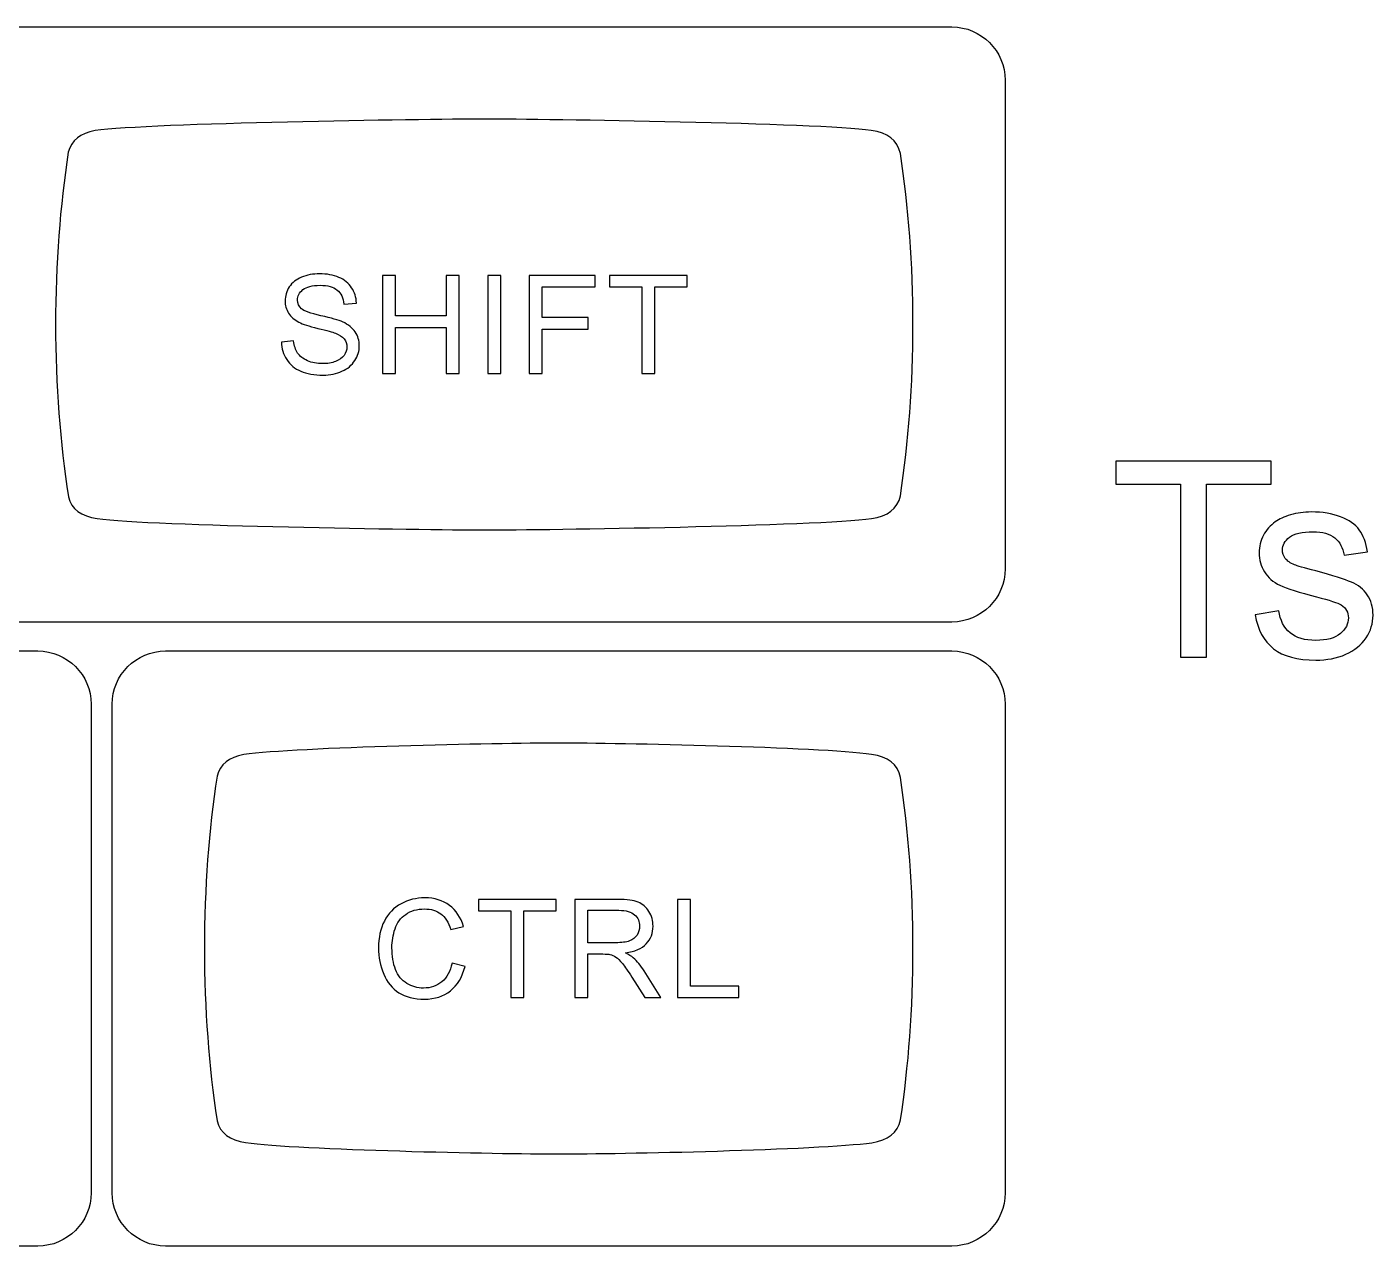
# Model space of a CAD drawing. Header units: millimetres. Extents: x -493 to 473, y -489 to 489.
# Drawn here: x -241.6 to -199.99, y 56.62 to 94.31 of the extents above; entities that cross this region are included whole.
import ezdxf

# ---------------------------------------------------------------- set-up
doc = ezdxf.new("R2010")
doc.units = ezdxf.units.MM
doc.header["$MEASUREMENT"] = 0
doc.layers.add('Layer 1', color=7, linetype='Continuous')

msp = doc.modelspace()

# ---------------------------------------------------------------- linework, layer by layer
at = {"layer": 'Layer 1', "color": 251}
for points, knots in [([(-241.9146, 75.9132), (-241.9146, 75.9132), (-213.0072, 75.9132), (-213.0072, 75.9132), (-213.0072, 75.9132), (-212.1017, 75.9132), (-211.3609, 76.654), (-211.3609, 77.5595), (-211.3609, 77.5595), (-211.3609, 77.5595), (-211.3609, 92.6669), (-211.3609, 92.6669), (-211.3609, 92.6669), (-211.3609, 93.5724), (-212.1017, 94.3132), (-213.0072, 94.3132), (-213.0072, 94.3132), (-213.0072, 94.3132), (-241.9146, 94.3132), (-241.9146, 94.3132), (-241.9146, 94.3132), (-242.8201, 94.3132), (-243.5609, 93.5724), (-243.5609, 92.6669), (-243.5609, 92.6669), (-243.5609, 92.6669), (-243.5609, 77.5595), (-243.5609, 77.5595), (-243.5609, 77.5595), (-243.5609, 76.654), (-242.8201, 75.9132), (-241.9146, 75.9132)], [0, 0, 0, 0, 0.1111111, 0.1111111, 0.1111111, 0.1111111, 0.2222222, 0.2222222, 0.2222222, 0.2222222, 0.3333333, 0.3333333, 0.3333333, 0.3333333, 0.4444444, 0.4444444, 0.4444444, 0.4444444, 0.5555556, 0.5555556, 0.5555556, 0.5555556, 0.6666667, 0.6666667, 0.6666667, 0.6666667, 0.7777778, 0.7777778, 0.7777778, 0.7777778, 1, 1, 1, 1]), ([(-227.4609, 91.4626), (-225.5886, 91.4622), (-217.1633, 91.3401), (-215.4982, 91.1145), (-215.4982, 91.1145), (-215.4982, 91.1145), (-215.4982, 91.1145), (-215.4982, 91.1145), (-215.4982, 91.1145), (-214.9924, 91.0416), (-214.6911, 90.809), (-214.6003, 90.4043), (-214.6003, 90.4043), (-214.349, 88.7514), (-214.2114, 86.9698), (-214.211, 85.1121), (-214.211, 85.1121), (-214.2106, 83.2544), (-214.3472, 81.4727), (-214.5978, 79.8198), (-214.5978, 79.8198), (-214.6882, 79.4156), (-214.9889, 79.1832), (-215.4937, 79.1103), (-215.4937, 79.1103), (-217.1591, 78.8854), (-225.596, 78.7624), (-227.4578, 78.7628), (-227.4578, 78.7628), (-229.3197, 78.7631), (-237.7608, 78.8864), (-239.4268, 79.1122), (-239.4268, 79.1122), (-239.4268, 79.1122), (-239.4267, 79.1126), (-239.4267, 79.1126), (-239.4267, 79.1126), (-239.9182, 79.1834), (-240.2167, 79.4051), (-240.3163, 79.789), (-240.3163, 79.789), (-240.5709, 81.4512), (-240.7104, 83.2433), (-240.7108, 85.1142), (-240.7108, 85.1142), (-240.7112, 86.9851), (-240.5725, 88.7804), (-240.3183, 90.4437), (-240.3183, 90.4437), (-240.2221, 90.8106), (-239.9435, 91.0286), (-239.4875, 91.1078), (-239.4875, 91.1078), (-237.8052, 91.3378), (-229.3332, 91.463), (-227.4609, 91.4626)], [0, 0, 0, 0, 0.0666667, 0.0666667, 0.0666667, 0.0666667, 0.1333333, 0.1333333, 0.1333333, 0.1333333, 0.2, 0.2, 0.2, 0.2, 0.2666667, 0.2666667, 0.2666667, 0.2666667, 0.3333333, 0.3333333, 0.3333333, 0.3333333, 0.4, 0.4, 0.4, 0.4, 0.4666667, 0.4666667, 0.4666667, 0.4666667, 0.5333333, 0.5333333, 0.5333333, 0.5333333, 0.6, 0.6, 0.6, 0.6, 0.6666667, 0.6666667, 0.6666667, 0.6666667, 0.7333333, 0.7333333, 0.7333333, 0.7333333, 0.8, 0.8, 0.8, 0.8, 0.8666667, 0.8666667, 0.8666667, 0.8666667, 1, 1, 1, 1]), ([(-256.3646, 56.6204), (-256.3646, 56.6204), (-241.2572, 56.6204), (-241.2572, 56.6204), (-241.2572, 56.6204), (-240.3517, 56.6204), (-239.6109, 57.3612), (-239.6109, 58.2667), (-239.6109, 58.2667), (-239.6109, 58.2667), (-239.6109, 73.3741), (-239.6109, 73.3741), (-239.6109, 73.3741), (-239.6109, 74.2796), (-240.3517, 75.0204), (-241.2572, 75.0204), (-241.2572, 75.0204), (-241.2572, 75.0204), (-256.3646, 75.0204), (-256.3646, 75.0204), (-256.3646, 75.0204), (-257.2701, 75.0204), (-258.0109, 74.2796), (-258.0109, 73.3741), (-258.0109, 73.3741), (-258.0109, 73.3741), (-258.0109, 58.2667), (-258.0109, 58.2667), (-258.0109, 58.2667), (-258.0109, 57.3612), (-257.2701, 56.6204), (-256.3646, 56.6204)], [0, 0, 0, 0, 0.1111111, 0.1111111, 0.1111111, 0.1111111, 0.2222222, 0.2222222, 0.2222222, 0.2222222, 0.3333333, 0.3333333, 0.3333333, 0.3333333, 0.4444444, 0.4444444, 0.4444444, 0.4444444, 0.5555556, 0.5555556, 0.5555556, 0.5555556, 0.6666667, 0.6666667, 0.6666667, 0.6666667, 0.7777778, 0.7777778, 0.7777778, 0.7777778, 1, 1, 1, 1]), ([(-237.3146, 56.6204), (-237.3146, 56.6204), (-213.0072, 56.6204), (-213.0072, 56.6204), (-213.0072, 56.6204), (-212.1018, 56.6204), (-211.3609, 57.3612), (-211.3609, 58.2667), (-211.3609, 58.2667), (-211.3609, 58.2667), (-211.3609, 73.3741), (-211.3609, 73.3741), (-211.3609, 73.3741), (-211.3609, 74.2796), (-212.1018, 75.0204), (-213.0072, 75.0204), (-213.0072, 75.0204), (-213.0072, 75.0204), (-237.3146, 75.0204), (-237.3146, 75.0204), (-237.3146, 75.0204), (-238.22, 75.0204), (-238.9609, 74.2796), (-238.9609, 73.3741), (-238.9609, 73.3741), (-238.9609, 73.3741), (-238.9609, 58.2667), (-238.9609, 58.2667), (-238.9609, 58.2667), (-238.9609, 57.3612), (-238.22, 56.6204), (-237.3146, 56.6204)], [0, 0, 0, 0, 0.1111111, 0.1111111, 0.1111111, 0.1111111, 0.2222222, 0.2222222, 0.2222222, 0.2222222, 0.3333333, 0.3333333, 0.3333333, 0.3333333, 0.4444444, 0.4444444, 0.4444444, 0.4444444, 0.5555556, 0.5555556, 0.5555556, 0.5555556, 0.6666667, 0.6666667, 0.6666667, 0.6666667, 0.7777778, 0.7777778, 0.7777778, 0.7777778, 1, 1, 1, 1]), ([(-225.1609, 72.1698), (-223.3026, 72.1694), (-217.1411, 72.0473), (-215.4886, 71.8217), (-215.4886, 71.8217), (-215.4886, 71.8217), (-215.4886, 71.8217), (-215.4886, 71.8217), (-215.4886, 71.8217), (-214.9865, 71.7488), (-214.6874, 71.5162), (-214.5973, 71.1115), (-214.5973, 71.1115), (-214.3479, 69.4586), (-214.2113, 67.677), (-214.211, 65.8193), (-214.211, 65.8193), (-214.2106, 63.9616), (-214.3462, 62.1799), (-214.5948, 60.527), (-214.5948, 60.527), (-214.6846, 60.1228), (-214.9831, 59.8904), (-215.484, 59.8175), (-215.484, 59.8175), (-217.137, 59.5926), (-223.3099, 59.4696), (-225.1579, 59.47), (-225.1579, 59.47), (-227.0058, 59.4703), (-233.1829, 59.5936), (-234.8364, 59.8193), (-234.8364, 59.8193), (-234.8364, 59.8193), (-234.8363, 59.8198), (-234.8363, 59.8198), (-234.8363, 59.8198), (-235.3242, 59.8906), (-235.6205, 60.1123), (-235.7193, 60.4962), (-235.7193, 60.4962), (-235.972, 62.1584), (-236.1105, 63.9505), (-236.1109, 65.8214), (-236.1109, 65.8214), (-236.1112, 67.6923), (-235.9736, 69.4876), (-235.7213, 71.1509), (-235.7213, 71.1509), (-235.6258, 71.5178), (-235.3493, 71.7357), (-234.8967, 71.815), (-234.8967, 71.815), (-233.227, 72.0451), (-227.0192, 72.1702), (-225.1609, 72.1698)], [0, 0, 0, 0, 0.0666667, 0.0666667, 0.0666667, 0.0666667, 0.1333333, 0.1333333, 0.1333333, 0.1333333, 0.2, 0.2, 0.2, 0.2, 0.2666667, 0.2666667, 0.2666667, 0.2666667, 0.3333333, 0.3333333, 0.3333333, 0.3333333, 0.4, 0.4, 0.4, 0.4, 0.4666667, 0.4666667, 0.4666667, 0.4666667, 0.5333333, 0.5333333, 0.5333333, 0.5333333, 0.6, 0.6, 0.6, 0.6, 0.6666667, 0.6666667, 0.6666667, 0.6666667, 0.7333333, 0.7333333, 0.7333333, 0.7333333, 0.8, 0.8, 0.8, 0.8, 0.8666667, 0.8666667, 0.8666667, 0.8666667, 1, 1, 1, 1])]:
    msp.add_open_spline(points, degree=3, knots=knots, dxfattribs=at)
at = {"layer": 'Layer 1', "color": 132}
for points, knots in [([(-233.7315, 84.5714), (-233.7315, 84.5714), (-233.3547, 84.6052), (-233.3547, 84.6052), (-233.3547, 84.6052), (-233.3371, 84.4528), (-233.2954, 84.3279), (-233.2298, 84.2299), (-233.2298, 84.2299), (-233.1642, 84.1325), (-233.0626, 84.0535), (-232.925, 83.9928), (-232.925, 83.9928), (-232.7874, 83.9328), (-232.6322, 83.9025), (-232.4601, 83.9025), (-232.4601, 83.9025), (-232.307, 83.9025), (-232.1722, 83.9251), (-232.0551, 83.9709), (-232.0551, 83.9709), (-231.938, 84.0168), (-231.8512, 84.0796), (-231.794, 84.1593), (-231.794, 84.1593), (-231.7369, 84.239), (-231.708, 84.3258), (-231.708, 84.419), (-231.708, 84.419), (-231.708, 84.5135), (-231.7355, 84.5961), (-231.7905, 84.6673), (-231.7905, 84.6673), (-231.8455, 84.7379), (-231.9365, 84.7971), (-232.0635, 84.8458), (-232.0635, 84.8458), (-232.1447, 84.8769), (-232.3246, 84.9263), (-232.6033, 84.9933), (-232.6033, 84.9933), (-232.882, 85.0603), (-233.0767, 85.1231), (-233.1882, 85.1824), (-233.1882, 85.1824), (-233.3328, 85.2586), (-233.4401, 85.3531), (-233.5106, 85.4653), (-233.5106, 85.4653), (-233.5819, 85.5775), (-233.6172, 85.7038), (-233.6172, 85.8428), (-233.6172, 85.8428), (-233.6172, 85.9966), (-233.5734, 86.1398), (-233.4866, 86.2724), (-233.4866, 86.2724), (-233.3999, 86.4058), (-233.2736, 86.5067), (-233.1064, 86.5758), (-233.1064, 86.5758), (-232.9398, 86.645), (-232.7543, 86.6795), (-232.5504, 86.6795), (-232.5504, 86.6795), (-232.326, 86.6795), (-232.1278, 86.6436), (-231.9563, 86.5709), (-231.9563, 86.5709), (-231.7849, 86.4989), (-231.6529, 86.3924), (-231.5605, 86.2513), (-231.5605, 86.2513), (-231.4681, 86.1109), (-231.4187, 85.9514), (-231.4116, 85.7736), (-231.4116, 85.7736), (-231.4116, 85.7736), (-231.7969, 85.744), (-231.7969, 85.744), (-231.7969, 85.744), (-231.8173, 85.9352), (-231.8872, 86.0798), (-232.0064, 86.1772), (-232.0064, 86.1772), (-232.1256, 86.2753), (-232.302, 86.3239), (-232.5349, 86.3239), (-232.5349, 86.3239), (-232.7776, 86.3239), (-232.9547, 86.2795), (-233.0654, 86.1906), (-233.0654, 86.1906), (-233.1762, 86.1017), (-233.2319, 85.9945), (-233.2319, 85.8689), (-233.2319, 85.8689), (-233.2319, 85.7602), (-233.1924, 85.6706), (-233.1141, 85.6001), (-233.1141, 85.6001), (-233.0365, 85.5302), (-232.8354, 85.4575), (-232.5095, 85.3842), (-232.5095, 85.3842), (-232.1835, 85.3101), (-231.9598, 85.2459), (-231.8385, 85.1908), (-231.8385, 85.1908), (-231.6628, 85.1097), (-231.5323, 85.0074), (-231.4483, 84.8825), (-231.4483, 84.8825), (-231.3643, 84.7583), (-231.3227, 84.6151), (-231.3227, 84.4528), (-231.3227, 84.4528), (-231.3227, 84.2913), (-231.3686, 84.1403), (-231.461, 83.9977), (-231.461, 83.9977), (-231.5534, 83.8552), (-231.6854, 83.7445), (-231.8582, 83.6654), (-231.8582, 83.6654), (-232.0311, 83.5864), (-232.2251, 83.5469), (-232.4417, 83.5469), (-232.4417, 83.5469), (-232.7155, 83.5469), (-232.9448, 83.5871), (-233.1296, 83.6668), (-233.1296, 83.6668), (-233.3152, 83.7466), (-233.4598, 83.8665), (-233.565, 84.0274), (-233.565, 84.0274), (-233.6708, 84.1875), (-233.7258, 84.3689), (-233.7315, 84.5714)], [0, 0, 0, 0, 0.0277778, 0.0277778, 0.0277778, 0.0277778, 0.0555556, 0.0555556, 0.0555556, 0.0555556, 0.0833333, 0.0833333, 0.0833333, 0.0833333, 0.1111111, 0.1111111, 0.1111111, 0.1111111, 0.1388889, 0.1388889, 0.1388889, 0.1388889, 0.1666667, 0.1666667, 0.1666667, 0.1666667, 0.1944444, 0.1944444, 0.1944444, 0.1944444, 0.2222222, 0.2222222, 0.2222222, 0.2222222, 0.25, 0.25, 0.25, 0.25, 0.2777778, 0.2777778, 0.2777778, 0.2777778, 0.3055556, 0.3055556, 0.3055556, 0.3055556, 0.3333333, 0.3333333, 0.3333333, 0.3333333, 0.3611111, 0.3611111, 0.3611111, 0.3611111, 0.3888889, 0.3888889, 0.3888889, 0.3888889, 0.4166667, 0.4166667, 0.4166667, 0.4166667, 0.4444444, 0.4444444, 0.4444444, 0.4444444, 0.4722222, 0.4722222, 0.4722222, 0.4722222, 0.5, 0.5, 0.5, 0.5, 0.5277778, 0.5277778, 0.5277778, 0.5277778, 0.5555556, 0.5555556, 0.5555556, 0.5555556, 0.5833333, 0.5833333, 0.5833333, 0.5833333, 0.6111111, 0.6111111, 0.6111111, 0.6111111, 0.6388889, 0.6388889, 0.6388889, 0.6388889, 0.6666667, 0.6666667, 0.6666667, 0.6666667, 0.6944444, 0.6944444, 0.6944444, 0.6944444, 0.7222222, 0.7222222, 0.7222222, 0.7222222, 0.75, 0.75, 0.75, 0.75, 0.7777778, 0.7777778, 0.7777778, 0.7777778, 0.8055556, 0.8055556, 0.8055556, 0.8055556, 0.8333333, 0.8333333, 0.8333333, 0.8333333, 0.8611111, 0.8611111, 0.8611111, 0.8611111, 0.8888889, 0.8888889, 0.8888889, 0.8888889, 0.9166667, 0.9166667, 0.9166667, 0.9166667, 0.9444444, 0.9444444, 0.9444444, 0.9444444, 1, 1, 1, 1]), ([(-230.6108, 83.5977), (-230.6108, 83.5977), (-230.6108, 86.6287), (-230.6108, 86.6287), (-230.6108, 86.6287), (-230.6108, 86.6287), (-230.2086, 86.6287), (-230.2086, 86.6287), (-230.2086, 86.6287), (-230.2086, 86.6287), (-230.2086, 85.3799), (-230.2086, 85.3799), (-230.2086, 85.3799), (-230.2086, 85.3799), (-228.6423, 85.3799), (-228.6423, 85.3799), (-228.6423, 85.3799), (-228.6423, 85.3799), (-228.6423, 86.6287), (-228.6423, 86.6287), (-228.6423, 86.6287), (-228.6423, 86.6287), (-228.2402, 86.6287), (-228.2402, 86.6287), (-228.2402, 86.6287), (-228.2402, 86.6287), (-228.2402, 83.5977), (-228.2402, 83.5977), (-228.2402, 83.5977), (-228.2402, 83.5977), (-228.6423, 83.5977), (-228.6423, 83.5977), (-228.6423, 83.5977), (-228.6423, 83.5977), (-228.6423, 85.0243), (-228.6423, 85.0243), (-228.6423, 85.0243), (-228.6423, 85.0243), (-230.2086, 85.0243), (-230.2086, 85.0243), (-230.2086, 85.0243), (-230.2086, 85.0243), (-230.2086, 83.5977), (-230.2086, 83.5977), (-230.2086, 83.5977), (-230.2086, 83.5977), (-230.6108, 83.5977), (-230.6108, 83.5977)], [0, 0, 0, 0, 0.0769231, 0.0769231, 0.0769231, 0.0769231, 0.1538462, 0.1538462, 0.1538462, 0.1538462, 0.2307692, 0.2307692, 0.2307692, 0.2307692, 0.3076923, 0.3076923, 0.3076923, 0.3076923, 0.3846154, 0.3846154, 0.3846154, 0.3846154, 0.4615385, 0.4615385, 0.4615385, 0.4615385, 0.5384615, 0.5384615, 0.5384615, 0.5384615, 0.6153846, 0.6153846, 0.6153846, 0.6153846, 0.6923077, 0.6923077, 0.6923077, 0.6923077, 0.7692308, 0.7692308, 0.7692308, 0.7692308, 0.8461538, 0.8461538, 0.8461538, 0.8461538, 1, 1, 1, 1]), ([(-227.354, 83.5977), (-227.354, 83.5977), (-227.354, 86.6287), (-227.354, 86.6287), (-227.354, 86.6287), (-227.354, 86.6287), (-226.9518, 86.6287), (-226.9518, 86.6287), (-226.9518, 86.6287), (-226.9518, 86.6287), (-226.9518, 83.5977), (-226.9518, 83.5977), (-226.9518, 83.5977), (-226.9518, 83.5977), (-227.354, 83.5977), (-227.354, 83.5977)], [0, 0, 0, 0, 0.2, 0.2, 0.2, 0.2, 0.4, 0.4, 0.4, 0.4, 0.6, 0.6, 0.6, 0.6, 1, 1, 1, 1]), ([(-226.0756, 83.5977), (-226.0756, 83.5977), (-226.0756, 86.6287), (-226.0756, 86.6287), (-226.0756, 86.6287), (-226.0756, 86.6287), (-224.0309, 86.6287), (-224.0309, 86.6287), (-224.0309, 86.6287), (-224.0309, 86.6287), (-224.0309, 86.2731), (-224.0309, 86.2731), (-224.0309, 86.2731), (-224.0309, 86.2731), (-225.6734, 86.2731), (-225.6734, 86.2731), (-225.6734, 86.2731), (-225.6734, 86.2731), (-225.6734, 85.3291), (-225.6734, 85.3291), (-225.6734, 85.3291), (-225.6734, 85.3291), (-224.251, 85.3291), (-224.251, 85.3291), (-224.251, 85.3291), (-224.251, 85.3291), (-224.251, 84.9735), (-224.251, 84.9735), (-224.251, 84.9735), (-224.251, 84.9735), (-225.6734, 84.9735), (-225.6734, 84.9735), (-225.6734, 84.9735), (-225.6734, 84.9735), (-225.6734, 83.5977), (-225.6734, 83.5977), (-225.6734, 83.5977), (-225.6734, 83.5977), (-226.0756, 83.5977), (-226.0756, 83.5977)], [0, 0, 0, 0, 0.0909091, 0.0909091, 0.0909091, 0.0909091, 0.1818182, 0.1818182, 0.1818182, 0.1818182, 0.2727273, 0.2727273, 0.2727273, 0.2727273, 0.3636364, 0.3636364, 0.3636364, 0.3636364, 0.4545455, 0.4545455, 0.4545455, 0.4545455, 0.5454545, 0.5454545, 0.5454545, 0.5454545, 0.6363636, 0.6363636, 0.6363636, 0.6363636, 0.7272727, 0.7272727, 0.7272727, 0.7272727, 0.8181818, 0.8181818, 0.8181818, 0.8181818, 1, 1, 1, 1]), ([(-222.5916, 83.5977), (-222.5916, 83.5977), (-222.5916, 86.2731), (-222.5916, 86.2731), (-222.5916, 86.2731), (-222.5916, 86.2731), (-223.5906, 86.2731), (-223.5906, 86.2731), (-223.5906, 86.2731), (-223.5906, 86.2731), (-223.5906, 86.6287), (-223.5906, 86.6287), (-223.5906, 86.6287), (-223.5906, 86.6287), (-221.1904, 86.6287), (-221.1904, 86.6287), (-221.1904, 86.6287), (-221.1904, 86.6287), (-221.1904, 86.2731), (-221.1904, 86.2731), (-221.1904, 86.2731), (-221.1904, 86.2731), (-222.1894, 86.2731), (-222.1894, 86.2731), (-222.1894, 86.2731), (-222.1894, 86.2731), (-222.1894, 83.5977), (-222.1894, 83.5977), (-222.1894, 83.5977), (-222.1894, 83.5977), (-222.5916, 83.5977), (-222.5916, 83.5977)], [0, 0, 0, 0, 0.1111111, 0.1111111, 0.1111111, 0.1111111, 0.2222222, 0.2222222, 0.2222222, 0.2222222, 0.3333333, 0.3333333, 0.3333333, 0.3333333, 0.4444444, 0.4444444, 0.4444444, 0.4444444, 0.5555556, 0.5555556, 0.5555556, 0.5555556, 0.6666667, 0.6666667, 0.6666667, 0.6666667, 0.7777778, 0.7777778, 0.7777778, 0.7777778, 1, 1, 1, 1]), ([(-228.4559, 65.3682), (-228.4559, 65.3682), (-228.0537, 65.2666), (-228.0537, 65.2666), (-228.0537, 65.2666), (-228.1376, 64.9371), (-228.2886, 64.6866), (-228.5067, 64.5137), (-228.5067, 64.5137), (-228.7247, 64.3409), (-228.9914, 64.2541), (-229.3067, 64.2541), (-229.3067, 64.2541), (-229.6327, 64.2541), (-229.898, 64.3204), (-230.1026, 64.4538), (-230.1026, 64.4538), (-230.3072, 64.5864), (-230.4624, 64.779), (-230.569, 65.0309), (-230.569, 65.0309), (-230.6755, 65.2835), (-230.7291, 65.5537), (-230.7291, 65.843), (-230.7291, 65.843), (-230.7291, 66.1584), (-230.6692, 66.4335), (-230.5485, 66.6685), (-230.5485, 66.6685), (-230.4279, 66.9034), (-230.2564, 67.0819), (-230.0342, 67.204), (-230.0342, 67.204), (-229.8119, 67.3261), (-229.5671, 67.3867), (-229.3004, 67.3867), (-229.3004, 67.3867), (-228.997, 67.3867), (-228.7423, 67.3098), (-228.5363, 67.1553), (-228.5363, 67.1553), (-228.3296, 67.0008), (-228.1856, 66.7842), (-228.1045, 66.5048), (-228.1045, 66.5048), (-228.1045, 66.5048), (-228.4982, 66.4117), (-228.4982, 66.4117), (-228.4982, 66.4117), (-228.568, 66.6318), (-228.6703, 66.7927), (-228.8037, 66.8929), (-228.8037, 66.8929), (-228.937, 66.9938), (-229.105, 67.0438), (-229.3075, 67.0438), (-229.3075, 67.0438), (-229.5396, 67.0438), (-229.7343, 66.9881), (-229.8902, 66.8766), (-229.8902, 66.8766), (-230.0462, 66.7652), (-230.1562, 66.6149), (-230.219, 66.4272), (-230.219, 66.4272), (-230.2825, 66.2388), (-230.3143, 66.0448), (-230.3143, 65.8451), (-230.3143, 65.8451), (-230.3143, 65.5876), (-230.2769, 65.3625), (-230.2021, 65.1706), (-230.2021, 65.1706), (-230.1273, 64.978), (-230.0109, 64.8348), (-229.8528, 64.7395), (-229.8528, 64.7395), (-229.6948, 64.6443), (-229.5241, 64.597), (-229.3399, 64.597), (-229.3399, 64.597), (-229.1155, 64.597), (-228.9265, 64.6619), (-228.7712, 64.791), (-228.7712, 64.791), (-228.616, 64.9208), (-228.5109, 65.1128), (-228.4559, 65.3682)], [0, 0, 0, 0, 0.0434783, 0.0434783, 0.0434783, 0.0434783, 0.0869565, 0.0869565, 0.0869565, 0.0869565, 0.1304348, 0.1304348, 0.1304348, 0.1304348, 0.173913, 0.173913, 0.173913, 0.173913, 0.2173913, 0.2173913, 0.2173913, 0.2173913, 0.2608696, 0.2608696, 0.2608696, 0.2608696, 0.3043478, 0.3043478, 0.3043478, 0.3043478, 0.3478261, 0.3478261, 0.3478261, 0.3478261, 0.3913043, 0.3913043, 0.3913043, 0.3913043, 0.4347826, 0.4347826, 0.4347826, 0.4347826, 0.4782609, 0.4782609, 0.4782609, 0.4782609, 0.5217391, 0.5217391, 0.5217391, 0.5217391, 0.5652174, 0.5652174, 0.5652174, 0.5652174, 0.6086957, 0.6086957, 0.6086957, 0.6086957, 0.6521739, 0.6521739, 0.6521739, 0.6521739, 0.6956522, 0.6956522, 0.6956522, 0.6956522, 0.7391304, 0.7391304, 0.7391304, 0.7391304, 0.7826087, 0.7826087, 0.7826087, 0.7826087, 0.826087, 0.826087, 0.826087, 0.826087, 0.8695652, 0.8695652, 0.8695652, 0.8695652, 0.9130435, 0.9130435, 0.9130435, 0.9130435, 1, 1, 1, 1]), ([(-226.6384, 64.3049), (-226.6384, 64.3049), (-226.6384, 66.9803), (-226.6384, 66.9803), (-226.6384, 66.9803), (-226.6384, 66.9803), (-227.6374, 66.9803), (-227.6374, 66.9803), (-227.6374, 66.9803), (-227.6374, 66.9803), (-227.6374, 67.3359), (-227.6374, 67.3359), (-227.6374, 67.3359), (-227.6374, 67.3359), (-225.2372, 67.3359), (-225.2372, 67.3359), (-225.2372, 67.3359), (-225.2372, 67.3359), (-225.2372, 66.9803), (-225.2372, 66.9803), (-225.2372, 66.9803), (-225.2372, 66.9803), (-226.2362, 66.9803), (-226.2362, 66.9803), (-226.2362, 66.9803), (-226.2362, 66.9803), (-226.2362, 64.3049), (-226.2362, 64.3049), (-226.2362, 64.3049), (-226.2362, 64.3049), (-226.6384, 64.3049), (-226.6384, 64.3049)], [0, 0, 0, 0, 0.1111111, 0.1111111, 0.1111111, 0.1111111, 0.2222222, 0.2222222, 0.2222222, 0.2222222, 0.3333333, 0.3333333, 0.3333333, 0.3333333, 0.4444444, 0.4444444, 0.4444444, 0.4444444, 0.5555556, 0.5555556, 0.5555556, 0.5555556, 0.6666667, 0.6666667, 0.6666667, 0.6666667, 0.7777778, 0.7777778, 0.7777778, 0.7777778, 1, 1, 1, 1]), ([(-224.6657, 64.3049), (-224.6657, 64.3049), (-224.6657, 67.3359), (-224.6657, 67.3359), (-224.6657, 67.3359), (-224.6657, 67.3359), (-223.3223, 67.3359), (-223.3223, 67.3359), (-223.3223, 67.3359), (-223.0521, 67.3359), (-222.8468, 67.3084), (-222.7064, 67.2541), (-222.7064, 67.2541), (-222.566, 67.1998), (-222.4538, 67.1038), (-222.3698, 66.9662), (-222.3698, 66.9662), (-222.2858, 66.8287), (-222.2442, 66.6763), (-222.2442, 66.5097), (-222.2442, 66.5097), (-222.2442, 66.2946), (-222.3141, 66.1132), (-222.4531, 65.9658), (-222.4531, 65.9658), (-222.5921, 65.8183), (-222.8065, 65.7252), (-223.0972, 65.685), (-223.0972, 65.685), (-222.9907, 65.6342), (-222.9103, 65.5834), (-222.8552, 65.534), (-222.8552, 65.534), (-222.7381, 65.4267), (-222.6273, 65.292), (-222.5236, 65.1304), (-222.5236, 65.1304), (-222.5236, 65.1304), (-221.9994, 64.3049), (-221.9994, 64.3049), (-221.9994, 64.3049), (-221.9994, 64.3049), (-222.5003, 64.3049), (-222.5003, 64.3049), (-222.5003, 64.3049), (-222.5003, 64.3049), (-222.9011, 64.9357), (-222.9011, 64.9357), (-222.9011, 64.9357), (-223.0175, 65.1184), (-223.1142, 65.2574), (-223.1897, 65.3541), (-223.1897, 65.3541), (-223.2659, 65.4507), (-223.3336, 65.5177), (-223.3936, 65.5565), (-223.3936, 65.5565), (-223.4528, 65.5946), (-223.5142, 65.6215), (-223.5763, 65.637), (-223.5763, 65.637), (-223.6215, 65.6462), (-223.6955, 65.6511), (-223.7993, 65.6511), (-223.7993, 65.6511), (-223.7993, 65.6511), (-224.2635, 65.6511), (-224.2635, 65.6511), (-224.2635, 65.6511), (-224.2635, 65.6511), (-224.2635, 64.3049), (-224.2635, 64.3049), (-224.2635, 64.3049), (-224.2635, 64.3049), (-224.6657, 64.3049), (-224.6657, 64.3049)], [0, 0, 0, 0, 0.05, 0.05, 0.05, 0.05, 0.1, 0.1, 0.1, 0.1, 0.15, 0.15, 0.15, 0.15, 0.2, 0.2, 0.2, 0.2, 0.25, 0.25, 0.25, 0.25, 0.3, 0.3, 0.3, 0.3, 0.35, 0.35, 0.35, 0.35, 0.4, 0.4, 0.4, 0.4, 0.45, 0.45, 0.45, 0.45, 0.5, 0.5, 0.5, 0.5, 0.55, 0.55, 0.55, 0.55, 0.6, 0.6, 0.6, 0.6, 0.65, 0.65, 0.65, 0.65, 0.7, 0.7, 0.7, 0.7, 0.75, 0.75, 0.75, 0.75, 0.8, 0.8, 0.8, 0.8, 0.85, 0.85, 0.85, 0.85, 0.9, 0.9, 0.9, 0.9, 1, 1, 1, 1]), ([(-224.2635, 65.9982), (-224.2635, 65.9982), (-223.4027, 65.9982), (-223.4027, 65.9982), (-223.4027, 65.9982), (-223.2193, 65.9982), (-223.0768, 66.0173), (-222.9738, 66.0554), (-222.9738, 66.0554), (-222.8708, 66.0928), (-222.7924, 66.1534), (-222.7395, 66.2374), (-222.7395, 66.2374), (-222.6859, 66.3207), (-222.6591, 66.411), (-222.6591, 66.509), (-222.6591, 66.509), (-222.6591, 66.6523), (-222.7106, 66.7708), (-222.8143, 66.8632), (-222.8143, 66.8632), (-222.918, 66.9557), (-223.0817, 67.0015), (-223.3054, 67.0015), (-223.3054, 67.0015), (-223.3054, 67.0015), (-224.2635, 67.0015), (-224.2635, 67.0015), (-224.2635, 67.0015), (-224.2635, 67.0015), (-224.2635, 65.9982), (-224.2635, 65.9982)], [0, 0, 0, 0, 0.1111111, 0.1111111, 0.1111111, 0.1111111, 0.2222222, 0.2222222, 0.2222222, 0.2222222, 0.3333333, 0.3333333, 0.3333333, 0.3333333, 0.4444444, 0.4444444, 0.4444444, 0.4444444, 0.5555556, 0.5555556, 0.5555556, 0.5555556, 0.6666667, 0.6666667, 0.6666667, 0.6666667, 0.7777778, 0.7777778, 0.7777778, 0.7777778, 1, 1, 1, 1]), ([(-221.4851, 64.3049), (-221.4851, 64.3049), (-221.4851, 67.3359), (-221.4851, 67.3359), (-221.4851, 67.3359), (-221.4851, 67.3359), (-221.0829, 67.3359), (-221.0829, 67.3359), (-221.0829, 67.3359), (-221.0829, 67.3359), (-221.0829, 64.6605), (-221.0829, 64.6605), (-221.0829, 64.6605), (-221.0829, 64.6605), (-219.5928, 64.6605), (-219.5928, 64.6605), (-219.5928, 64.6605), (-219.5928, 64.6605), (-219.5928, 64.3049), (-219.5928, 64.3049), (-219.5928, 64.3049), (-219.5928, 64.3049), (-221.4851, 64.3049), (-221.4851, 64.3049)], [0, 0, 0, 0, 0.1428571, 0.1428571, 0.1428571, 0.1428571, 0.2857143, 0.2857143, 0.2857143, 0.2857143, 0.4285714, 0.4285714, 0.4285714, 0.4285714, 0.5714286, 0.5714286, 0.5714286, 0.5714286, 0.7142857, 0.7142857, 0.7142857, 0.7142857, 1, 1, 1, 1])]:
    msp.add_open_spline(points, degree=3, knots=knots, dxfattribs=at)
at = {"layer": 'Layer 1', "color": 250}
for points, knots in [([(-205.9422, 74.8294), (-205.9422, 74.8294), (-205.9422, 80.1803), (-205.9422, 80.1803), (-205.9422, 80.1803), (-205.9422, 80.1803), (-207.9403, 80.1803), (-207.9403, 80.1803), (-207.9403, 80.1803), (-207.9403, 80.1803), (-207.9403, 80.8915), (-207.9403, 80.8915), (-207.9403, 80.8915), (-207.9403, 80.8915), (-203.1397, 80.8915), (-203.1397, 80.8915), (-203.1397, 80.8915), (-203.1397, 80.8915), (-203.1397, 80.1803), (-203.1397, 80.1803), (-203.1397, 80.1803), (-203.1397, 80.1803), (-205.1378, 80.1803), (-205.1378, 80.1803), (-205.1378, 80.1803), (-205.1378, 80.1803), (-205.1378, 74.8294), (-205.1378, 74.8294), (-205.1378, 74.8294), (-205.1378, 74.8294), (-205.9422, 74.8294), (-205.9422, 74.8294)], [0, 0, 0, 0, 0.1111111, 0.1111111, 0.1111111, 0.1111111, 0.2222222, 0.2222222, 0.2222222, 0.2222222, 0.3333333, 0.3333333, 0.3333333, 0.3333333, 0.4444444, 0.4444444, 0.4444444, 0.4444444, 0.5555556, 0.5555556, 0.5555556, 0.5555556, 0.6666667, 0.6666667, 0.6666667, 0.6666667, 0.7777778, 0.7777778, 0.7777778, 0.7777778, 1, 1, 1, 1]), ([(-203.6392, 76.1417), (-203.6392, 76.1417), (-202.9026, 76.2603), (-202.9026, 76.2603), (-202.9026, 76.2603), (-202.8617, 75.9653), (-202.746, 75.7396), (-202.5569, 75.5815), (-202.5569, 75.5815), (-202.3678, 75.4249), (-202.1025, 75.3459), (-201.7639, 75.3459), (-201.7639, 75.3459), (-201.421, 75.3459), (-201.167, 75.415), (-201.0005, 75.5547), (-201.0005, 75.5547), (-200.8354, 75.693), (-200.7521, 75.8567), (-200.7521, 76.0444), (-200.7521, 76.0444), (-200.7521, 76.2123), (-200.8269, 76.3449), (-200.9751, 76.4409), (-200.9751, 76.4409), (-201.0795, 76.5072), (-201.3335, 76.5905), (-201.7371, 76.6935), (-201.7371, 76.6935), (-202.2818, 76.8303), (-202.6585, 76.9489), (-202.8702, 77.0491), (-202.8702, 77.0491), (-203.0804, 77.1507), (-203.2399, 77.2889), (-203.3485, 77.4667), (-203.3485, 77.4667), (-203.4572, 77.6431), (-203.5122, 77.8393), (-203.5122, 78.0538), (-203.5122, 78.0538), (-203.5122, 78.2499), (-203.4671, 78.4305), (-203.3782, 78.597), (-203.3782, 78.597), (-203.2879, 78.7635), (-203.1665, 78.9018), (-203.0127, 79.0119), (-203.0127, 79.0119), (-202.897, 79.0966), (-202.739, 79.1685), (-202.54, 79.2278), (-202.54, 79.2278), (-202.3396, 79.2871), (-202.1265, 79.3167), (-201.8979, 79.3167), (-201.8979, 79.3167), (-201.5536, 79.3167), (-201.2517, 79.2673), (-200.992, 79.1671), (-200.992, 79.1671), (-200.731, 79.0683), (-200.539, 78.9329), (-200.4149, 78.7635), (-200.4149, 78.7635), (-200.2921, 78.5928), (-200.206, 78.3656), (-200.1595, 78.0806), (-200.1595, 78.0806), (-200.1595, 78.0806), (-200.8876, 77.979), (-200.8876, 77.979), (-200.8876, 77.979), (-200.92, 78.2076), (-201.016, 78.3868), (-201.174, 78.5152), (-201.174, 78.5152), (-201.3321, 78.6436), (-201.555, 78.7071), (-201.8443, 78.7071), (-201.8443, 78.7071), (-202.1844, 78.7071), (-202.4285, 78.6507), (-202.5739, 78.5378), (-202.5739, 78.5378), (-202.7192, 78.4249), (-202.7926, 78.2922), (-202.7926, 78.1413), (-202.7926, 78.1413), (-202.7926, 78.0453), (-202.7629, 77.9578), (-202.7023, 77.8802), (-202.7023, 77.8802), (-202.6416, 77.8012), (-202.547, 77.7349), (-202.4172, 77.6826), (-202.4172, 77.6826), (-202.3424, 77.6544), (-202.1251, 77.5909), (-201.7611, 77.4921), (-201.7611, 77.4921), (-201.2361, 77.3524), (-200.8692, 77.2367), (-200.6604, 77.1478), (-200.6604, 77.1478), (-200.4516, 77.0589), (-200.2879, 76.9277), (-200.1693, 76.7584), (-200.1693, 76.7584), (-200.0494, 76.5876), (-199.9901, 76.376), (-199.9901, 76.122), (-199.9901, 76.122), (-199.9901, 75.875), (-200.0621, 75.6422), (-200.2074, 75.4235), (-200.2074, 75.4235), (-200.3528, 75.2048), (-200.5616, 75.0354), (-200.834, 74.9155), (-200.834, 74.9155), (-201.1077, 74.7955), (-201.4168, 74.7363), (-201.7611, 74.7363), (-201.7611, 74.7363), (-202.3311, 74.7363), (-202.7672, 74.8548), (-203.0663, 75.0905), (-203.0663, 75.0905), (-203.3655, 75.3275), (-203.556, 75.6775), (-203.6392, 76.1417)], [0, 0, 0, 0, 0.0294118, 0.0294118, 0.0294118, 0.0294118, 0.0588235, 0.0588235, 0.0588235, 0.0588235, 0.0882353, 0.0882353, 0.0882353, 0.0882353, 0.1176471, 0.1176471, 0.1176471, 0.1176471, 0.1470588, 0.1470588, 0.1470588, 0.1470588, 0.1764706, 0.1764706, 0.1764706, 0.1764706, 0.2058824, 0.2058824, 0.2058824, 0.2058824, 0.2352941, 0.2352941, 0.2352941, 0.2352941, 0.2647059, 0.2647059, 0.2647059, 0.2647059, 0.2941176, 0.2941176, 0.2941176, 0.2941176, 0.3235294, 0.3235294, 0.3235294, 0.3235294, 0.3529412, 0.3529412, 0.3529412, 0.3529412, 0.3823529, 0.3823529, 0.3823529, 0.3823529, 0.4117647, 0.4117647, 0.4117647, 0.4117647, 0.4411765, 0.4411765, 0.4411765, 0.4411765, 0.4705882, 0.4705882, 0.4705882, 0.4705882, 0.5, 0.5, 0.5, 0.5, 0.5294118, 0.5294118, 0.5294118, 0.5294118, 0.5588235, 0.5588235, 0.5588235, 0.5588235, 0.5882353, 0.5882353, 0.5882353, 0.5882353, 0.6176471, 0.6176471, 0.6176471, 0.6176471, 0.6470588, 0.6470588, 0.6470588, 0.6470588, 0.6764706, 0.6764706, 0.6764706, 0.6764706, 0.7058824, 0.7058824, 0.7058824, 0.7058824, 0.7352941, 0.7352941, 0.7352941, 0.7352941, 0.7647059, 0.7647059, 0.7647059, 0.7647059, 0.7941176, 0.7941176, 0.7941176, 0.7941176, 0.8235294, 0.8235294, 0.8235294, 0.8235294, 0.8529412, 0.8529412, 0.8529412, 0.8529412, 0.8823529, 0.8823529, 0.8823529, 0.8823529, 0.9117647, 0.9117647, 0.9117647, 0.9117647, 0.9411765, 0.9411765, 0.9411765, 0.9411765, 1, 1, 1, 1])]:
    msp.add_open_spline(points, degree=3, knots=knots, dxfattribs=at)

doc.saveas('drawing.dxf')
